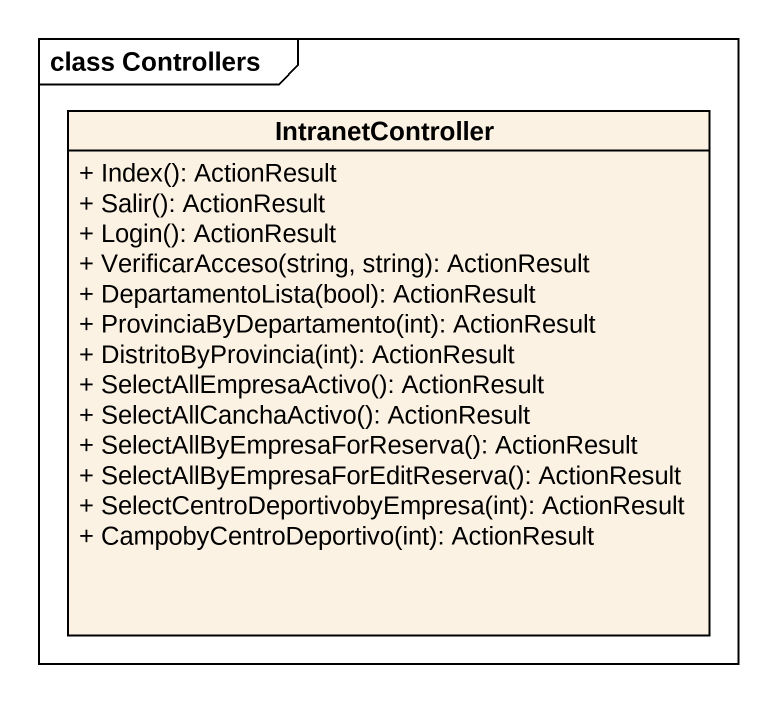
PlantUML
@startuml
mainframe class Controllers
hide circle
hide empty members
skinparam classAttributeIconSize 0
class IntranetController {
  + Index(): ActionResult
  + Salir(): ActionResult
  + Login(): ActionResult
  + VerificarAcceso(string, string): ActionResult
  + DepartamentoLista(bool): ActionResult
  + ProvinciaByDepartamento(int): ActionResult
  + DistritoByProvincia(int): ActionResult
  + SelectAllEmpresaActivo(): ActionResult
  + SelectAllCanchaActivo(): ActionResult
  + SelectAllByEmpresaForReserva(): ActionResult
  + SelectAllByEmpresaForEditReserva(): ActionResult
  + SelectCentroDeportivobyEmpresa(int): ActionResult
  + CampobyCentroDeportivo(int): ActionResult
}
@enduml
